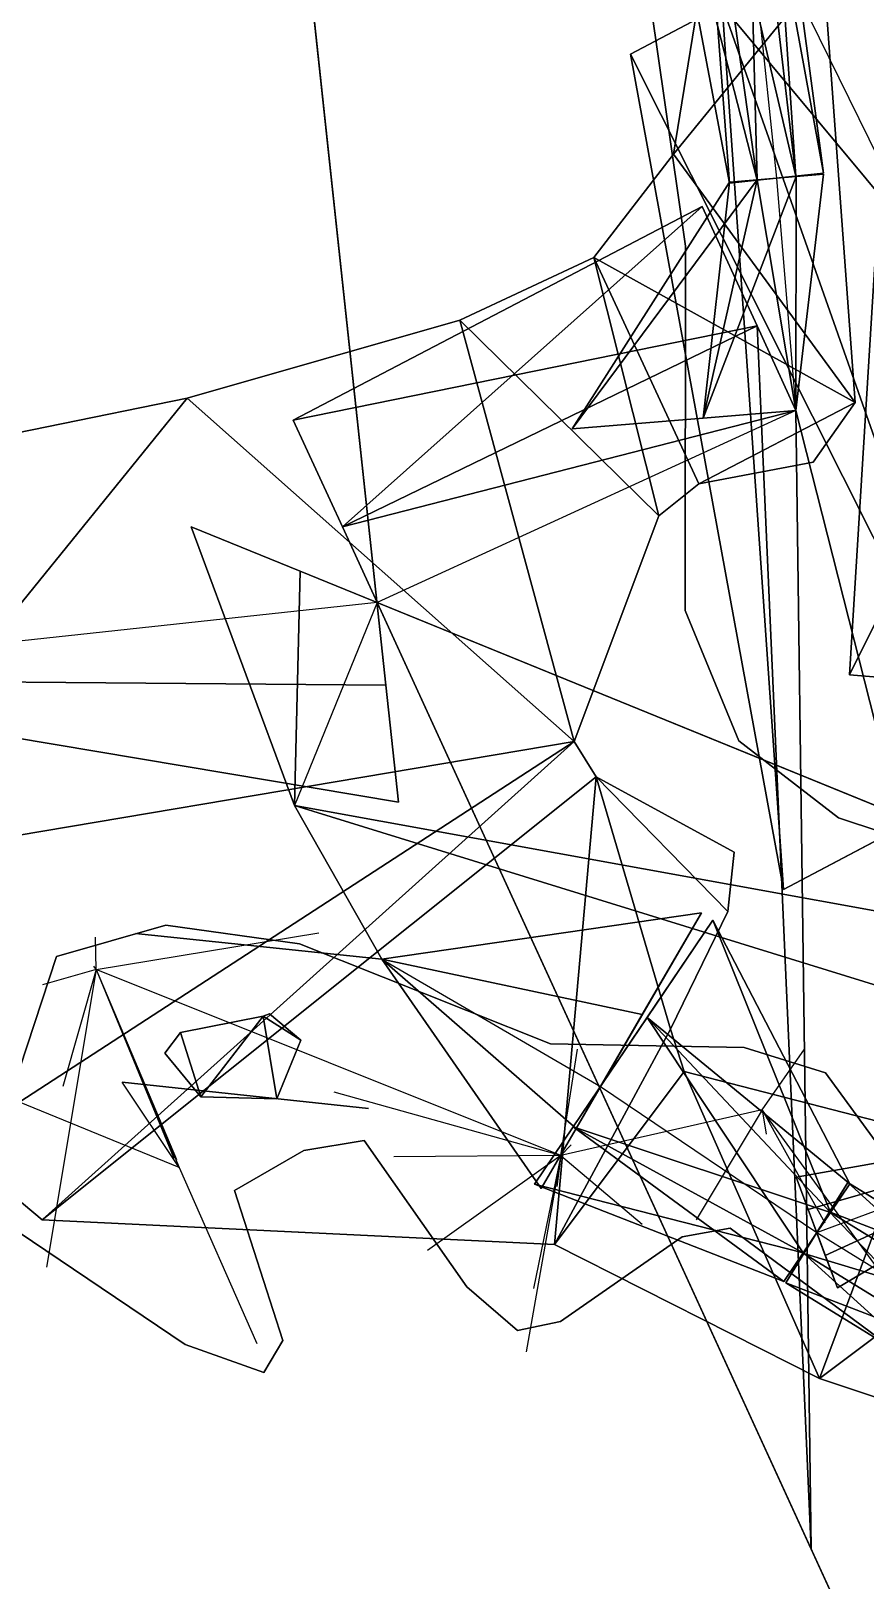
# Model space of a CAD drawing. Extents: x 271818 to 271947, y 5067178 to 5068401.
# Drawn here: x 271829.98 to 271837.05, y 5067252.54 to 5067265.66 of the extents above; entities that cross this region are included whole.
import ezdxf

# ---------------------------------------------------------------- set-up
doc = ezdxf.new("R2010")
doc.units = 0
doc.layers.add('CENTERLINE', color=4, linetype='CONTINUOUS')
doc.layers.add('WALLS', color=7, linetype='CONTINUOUS')

msp = doc.modelspace()

# ---------------------------------------------------------------- linework, layer by layer
at = {"layer": 'CENTERLINE'}
for p, q in [((271835.914, 5067268.038, 825.329), (271836.298, 5067264.411, 824.031)), ((271839.408, 5067259.997, 783.248), (271836.386, 5067266.16, 783.033)), ((271836.298, 5067264.411, 824.031), (271836.461, 5067262.443, 823.18)), ((271836.461, 5067262.443, 823.18), (271832.913, 5067260.816, 819.081)), ((271832.913, 5067260.816, 819.081), (271826.889, 5067260.168, 819.441)), ((271832.913, 5067260.816, 819.081), (271832.213, 5067259.097, 818.784)), ((271832.213, 5067259.097, 818.784), (271832.954, 5067257.794, 813.378)), ((271832.954, 5067257.794, 813.378), (271830.866, 5067258.012, 813.399)), ((271832.954, 5067257.794, 813.378), (271834.807, 5067256.717, 812.796)), ((271834.471, 5067256.131, 810.749), (271830.534, 5067257.707, 811.038)), ((271830.534, 5067257.707, 811.038), (271831.238, 5067256.031, 811.323)), ((271831.238, 5067256.031, 811.323), (271827.87, 5067257.406, 811.873)), ((271831.238, 5067256.031, 811.323), (271830.753, 5067256.754, 812.989)), ((271830.753, 5067256.754, 812.989), (271832.841, 5067256.53, 812.968)), ((271834.807, 5067256.717, 812.796), (271836.639, 5067255.479, 812.509)), ((271836.175, 5067256.518, 808.651), (271834.471, 5067256.131, 810.749)), ((271837.648, 5067254.496, 807.265), (271836.175, 5067256.518, 808.651)), ((271836.639, 5067255.479, 812.509), (271839.225, 5067256.437, 812.403)), ((271836.639, 5067255.479, 812.509), (271837.969, 5067254.658, 811.076))]:
    msp.add_line(p, q, dxfattribs=at)
at = {"layer": 'SPLAY_SHOTS'}
for p, q in [((271830.534, 5067257.707, 811.038), (271830.528, 5067257.98, 811.161)), ((271830.534, 5067257.707, 811.038), (271832.42, 5067258.018, 811.31)), ((271830.534, 5067257.707, 811.038), (271830.078, 5067257.578, 811.116)), ((271830.534, 5067257.707, 811.038), (271830.112, 5067255.186, 811.311)), ((271830.534, 5067257.707, 811.038), (271830.252, 5067256.717, 811.088)), ((271830.534, 5067257.707, 811.038), (271830.513, 5067257.735, 811.677)), ((271830.534, 5067257.707, 811.038), (271831.213, 5067256.099, 811.333)), ((271830.534, 5067257.707, 811.038), (271831.192, 5067256.109, 811.318)), ((271834.471, 5067256.131, 810.749), (271834.612, 5067257.032, 809.924)), ((271836.175, 5067256.518, 808.651), (271836.535, 5067257.031, 808.984)), ((271834.471, 5067256.131, 810.749), (271832.55, 5067256.668, 810.997)), ((271836.175, 5067256.518, 808.651), (271835.618, 5067255.587, 808.758)), ((271836.175, 5067256.518, 808.651), (271836.21, 5067256.312, 808.089)), ((271836.175, 5067256.518, 808.651), (271836.707, 5067255.561, 808.836)), ((271834.471, 5067256.131, 810.749), (271834.559, 5067256.223, 809.535)), ((271834.471, 5067256.131, 810.749), (271833.056, 5067256.121, 810.953)), ((271834.471, 5067256.131, 810.749), (271833.34, 5067255.328, 810.838)), ((271834.471, 5067256.131, 810.749), (271834.177, 5067254.468, 810.421)), ((271834.471, 5067256.131, 810.749), (271834.239, 5067255.005, 810.783)), ((271834.471, 5067256.131, 810.749), (271834.437, 5067255.868, 811.588)), ((271834.471, 5067256.131, 810.749), (271835.159, 5067255.551, 810.722)), ((271831.238, 5067256.031, 811.323), (271831.896, 5067254.538, 811.569))]:
    msp.add_line(p, q, dxfattribs=at)
at = {"layer": 'WALLS'}
for points in [[(271831.969, 5067269.588, 819.081), (271826.889, 5067260.168, 819.441), (271830.635, 5067281.994, 819.081)], [(271830.635, 5067281.994, 819.081), (271826.889, 5067260.168, 819.441), (271826.889, 5067260.168, 819.441)], [(271830.635, 5067281.994, 819.081), (271826.889, 5067260.168, 819.441), (271830.635, 5067281.994, 819.744)], [(271830.635, 5067281.994, 819.744), (271826.889, 5067260.168, 819.441), (271826.889, 5067260.168, 819.441)], [(271830.635, 5067281.994, 819.744), (271826.889, 5067260.168, 819.441), (271831.969, 5067269.588, 820.681)], [(271832.988, 5067260.116, 819.081), (271831.969, 5067269.588, 819.081), (271830.635, 5067281.994, 819.081)], [(271832.988, 5067260.116, 819.081), (271830.635, 5067281.994, 819.081), (271830.635, 5067281.994, 819.744)], [(271832.988, 5067260.116, 819.081), (271830.635, 5067281.994, 819.744), (271831.969, 5067269.588, 820.681)], [(271834.486, 5067271.061, 784.55), (271834.486, 5067271.061, 778.94), (271835.527, 5067263.836, 785.095)], [(271835.527, 5067263.836, 785.095), (271834.486, 5067271.061, 778.94), (271835.527, 5067263.836, 778.869)], [(271832.988, 5067260.116, 819.081), (271826.889, 5067260.168, 819.441), (271831.969, 5067269.588, 819.081)], [(271831.969, 5067269.588, 819.081), (271826.889, 5067260.168, 819.441), (271826.889, 5067260.168, 819.441)], [(271831.969, 5067269.588, 820.681), (271826.889, 5067260.168, 819.441), (271826.889, 5067260.168, 819.441)], [(271831.969, 5067269.588, 820.681), (271826.889, 5067260.168, 819.441), (271832.988, 5067260.116, 820.681)], [(271832.988, 5067260.116, 819.081), (271831.969, 5067269.588, 820.681), (271832.988, 5067260.116, 820.681)], [(271836.462, 5067264.429, 824.031), (271835.626, 5067268.007, 824.329), (271836.038, 5067268.051, 824.329)], [(271836.133, 5067264.394, 824.531), (271836.038, 5067268.051, 826.829), (271835.626, 5067268.007, 826.829)], [(271836.695, 5067264.453, 824.031), (271836.038, 5067268.051, 824.329), (271836.212, 5067268.069, 824.915)], [(271836.462, 5067264.429, 824.531), (271836.212, 5067268.069, 825.95), (271836.038, 5067268.051, 826.829)], [(271836.462, 5067264.429, 824.031), (271836.038, 5067268.051, 824.329), (271836.695, 5067264.453, 824.031)], [(271836.462, 5067264.429, 824.531), (271836.038, 5067268.051, 826.829), (271836.133, 5067264.394, 824.531)], [(271836.695, 5067264.453, 824.031), (271836.212, 5067268.069, 824.915), (271836.695, 5067264.453, 824.238)], [(271836.695, 5067264.453, 824.238), (271836.212, 5067268.069, 824.915), (271836.212, 5067268.069, 825.95)], [(271836.695, 5067264.453, 824.238), (271836.212, 5067268.069, 825.95), (271836.462, 5067264.429, 824.531)], [(271835.9, 5067264.369, 824.238), (271835.626, 5067268.007, 826.829), (271835.218, 5067267.964, 825.95)], [(271836.133, 5067264.394, 824.031), (271835.218, 5067267.964, 824.915), (271835.626, 5067268.007, 824.329)], [(271835.9, 5067264.369, 824.238), (271835.218, 5067267.964, 825.95), (271835.9, 5067264.369, 824.031)], [(271835.9, 5067264.369, 824.031), (271835.218, 5067267.964, 825.95), (271835.218, 5067267.964, 824.915)], [(271835.9, 5067264.369, 824.031), (271835.218, 5067267.964, 824.915), (271836.133, 5067264.394, 824.031)], [(271836.133, 5067264.394, 824.031), (271835.626, 5067268.007, 824.329), (271836.462, 5067264.429, 824.031)], [(271836.133, 5067264.394, 824.531), (271835.626, 5067268.007, 826.829), (271835.9, 5067264.369, 824.238)], [(271837.814, 5067266.915, 779.133), (271835.837, 5067265.87, 779.133), (271835.06, 5067265.46, 781.417)], [(271837.814, 5067266.915, 779.133), (271835.06, 5067265.46, 781.417), (271835.06, 5067265.46, 784.648)], [(271837.814, 5067266.915, 779.133), (271835.06, 5067265.46, 784.648), (271835.837, 5067265.87, 786.933)], [(271837.814, 5067266.915, 779.133), (271840.324, 5067260.48, 780.748), (271835.837, 5067265.87, 779.133)], [(271835.837, 5067265.87, 786.933), (271838.144, 5067259.329, 785.748), (271837.814, 5067266.915, 786.933)], [(271835.71, 5067266.374, 821.252), (271835.71, 5067266.374, 818.842), (271835.425, 5067264.615, 821.293)], [(271835.425, 5067264.615, 821.293), (271835.71, 5067266.374, 818.842), (271835.425, 5067264.615, 818.867)], [(271836.696, 5067266.175, 818.632), (271835.71, 5067266.374, 818.842), (271835.425, 5067264.615, 818.867)], [(271835.425, 5067264.615, 821.293), (271835.71, 5067266.374, 821.252), (271836.696, 5067266.175, 820.901)], [(271836.696, 5067266.175, 818.632), (271835.425, 5067264.615, 818.867), (271836.965, 5067262.509, 821.511)], [(271836.965, 5067262.509, 822.674), (271835.425, 5067264.615, 821.293), (271836.696, 5067266.175, 820.901)], [(271836.965, 5067262.509, 822.674), (271836.965, 5067262.509, 821.511), (271836.696, 5067266.175, 820.901)], [(271836.696, 5067266.175, 820.901), (271836.965, 5067262.509, 821.511), (271836.696, 5067266.175, 818.632)], [(271835.837, 5067265.87, 779.133), (271838.144, 5067259.329, 780.748), (271835.06, 5067265.46, 781.417)], [(271835.06, 5067265.46, 784.648), (271836.357, 5067258.386, 784.283), (271835.837, 5067265.87, 786.933)], [(271835.837, 5067265.87, 779.133), (271840.324, 5067260.48, 780.748), (271838.144, 5067259.329, 780.748)], [(271835.837, 5067265.87, 786.933), (271836.357, 5067258.386, 784.283), (271838.144, 5067259.329, 785.748)], [(271835.06, 5067265.46, 781.417), (271838.144, 5067259.329, 780.748), (271836.357, 5067258.386, 782.212)], [(271835.06, 5067265.46, 781.417), (271836.357, 5067258.386, 782.212), (271835.06, 5067265.46, 784.648)], [(271835.06, 5067265.46, 784.648), (271836.357, 5067258.386, 782.212), (271836.357, 5067258.386, 784.283)], [(271835.425, 5067264.615, 821.293), (271835.425, 5067264.615, 818.867), (271834.749, 5067263.739, 820.306)], [(271834.749, 5067263.739, 820.306), (271835.425, 5067264.615, 818.867), (271834.749, 5067263.739, 818.918)], [(271835.425, 5067264.615, 818.867), (271834.749, 5067263.739, 818.918), (271836.965, 5067262.509, 821.511)], [(271836.965, 5067262.509, 822.674), (271834.749, 5067263.739, 820.306), (271835.425, 5067264.615, 821.293)], [(271835.677, 5067262.378, 823.18), (271836.133, 5067264.397, 824.531), (271834.567, 5067262.286, 823.18)], [(271834.567, 5067262.286, 823.18), (271836.133, 5067264.397, 824.531), (271835.899, 5067264.378, 824.238)], [(271834.567, 5067262.286, 823.18), (271835.899, 5067264.378, 824.238), (271834.567, 5067262.286, 823.18)], [(271834.567, 5067262.286, 823.18), (271835.899, 5067264.378, 824.238), (271835.899, 5067264.378, 824.031)], [(271834.567, 5067262.286, 823.18), (271835.899, 5067264.378, 824.031), (271835.677, 5067262.378, 823.18)], [(271836.461, 5067262.443, 823.18), (271836.463, 5067264.425, 824.531), (271835.677, 5067262.378, 823.18)], [(271835.677, 5067262.378, 823.18), (271836.463, 5067264.425, 824.531), (271836.133, 5067264.397, 824.531)], [(271835.677, 5067262.378, 823.18), (271836.133, 5067264.397, 824.031), (271836.461, 5067262.443, 823.18)], [(271835.677, 5067262.378, 823.18), (271835.899, 5067264.378, 824.031), (271836.133, 5067264.397, 824.031)], [(271836.133, 5067264.397, 824.031), (271835.899, 5067264.378, 824.238), (271836.133, 5067264.397, 824.531)], [(271836.133, 5067264.397, 824.031), (271835.899, 5067264.378, 824.031), (271835.899, 5067264.378, 824.238)], [(271836.133, 5067264.394, 824.031), (271836.133, 5067264.394, 824.531), (271835.9, 5067264.369, 824.238)], [(271836.133, 5067264.394, 824.031), (271835.9, 5067264.369, 824.238), (271835.9, 5067264.369, 824.031)], [(271836.133, 5067264.394, 824.031), (271836.462, 5067264.429, 824.031), (271836.695, 5067264.453, 824.031)], [(271836.133, 5067264.394, 824.031), (271836.695, 5067264.453, 824.031), (271836.695, 5067264.453, 824.238)], [(271836.133, 5067264.394, 824.031), (271836.695, 5067264.453, 824.238), (271836.462, 5067264.429, 824.531)], [(271836.133, 5067264.397, 824.031), (271836.696, 5067264.444, 824.031), (271836.463, 5067264.425, 824.031)], [(271836.133, 5067264.397, 824.031), (271836.696, 5067264.444, 824.238), (271836.696, 5067264.444, 824.031)], [(271836.133, 5067264.397, 824.031), (271836.463, 5067264.425, 824.531), (271836.696, 5067264.444, 824.238)], [(271836.133, 5067264.394, 824.031), (271836.462, 5067264.429, 824.531), (271836.133, 5067264.394, 824.531)], [(271836.461, 5067262.443, 823.18), (271836.133, 5067264.397, 824.031), (271836.463, 5067264.425, 824.031)], [(271836.133, 5067264.397, 824.031), (271836.133, 5067264.397, 824.531), (271836.463, 5067264.425, 824.531)], [(271836.461, 5067262.443, 823.18), (271836.463, 5067264.425, 824.031), (271836.696, 5067264.444, 824.031)], [(271836.461, 5067262.443, 823.18), (271836.696, 5067264.444, 824.031), (271836.461, 5067262.443, 823.18)], [(271836.461, 5067262.443, 823.18), (271836.696, 5067264.444, 824.031), (271836.696, 5067264.444, 824.238)], [(271836.461, 5067262.443, 823.18), (271836.696, 5067264.444, 824.238), (271836.461, 5067262.443, 823.18)], [(271836.461, 5067262.443, 823.18), (271836.696, 5067264.444, 824.238), (271836.463, 5067264.425, 824.531)], [(271836.461, 5067262.443, 823.18), (271836.463, 5067264.425, 824.031), (271836.461, 5067262.443, 823.18)], [(271832.204, 5067262.361, 819.744), (271836.133, 5067263.159, 823.18), (271835.669, 5067264.17, 823.18)], [(271832.204, 5067262.361, 819.744), (271835.669, 5067264.17, 823.18), (271832.204, 5067262.361, 819.081)], [(271832.204, 5067262.361, 819.081), (271835.669, 5067264.17, 823.18), (271835.669, 5067264.17, 823.18)], [(271832.204, 5067262.361, 819.081), (271835.669, 5067264.17, 823.18), (271832.62, 5067261.456, 819.081)], [(271832.62, 5067261.456, 819.081), (271835.669, 5067264.17, 823.18), (271836.133, 5067263.159, 823.18)], [(271836.133, 5067263.159, 823.18), (271835.669, 5067264.17, 823.18), (271836.133, 5067263.159, 823.18)], [(271836.133, 5067263.159, 823.18), (271835.669, 5067264.17, 823.18), (271835.669, 5067264.17, 823.18)], [(271835.527, 5067263.836, 785.095), (271835.527, 5067263.836, 778.869), (271835.525, 5067260.749, 784.309)], [(271835.525, 5067260.749, 784.309), (271835.527, 5067263.836, 778.869), (271835.525, 5067260.749, 778.899)], [(271834.749, 5067263.739, 820.306), (271834.749, 5067263.739, 818.918), (271833.616, 5067263.207, 819.236)], [(271833.616, 5067263.207, 819.236), (271834.749, 5067263.739, 818.918), (271833.616, 5067263.207, 817.88)], [(271834.749, 5067263.739, 818.918), (271833.616, 5067263.207, 817.88), (271835.302, 5067261.55, 819.446)], [(271835.302, 5067261.55, 821.19), (271833.616, 5067263.207, 819.236), (271834.749, 5067263.739, 820.306)], [(271834.749, 5067263.739, 818.918), (271835.302, 5067261.55, 819.446), (271835.639, 5067261.822, 820.891)], [(271835.639, 5067261.822, 821.811), (271835.302, 5067261.55, 821.19), (271834.749, 5067263.739, 820.306)], [(271836.965, 5067262.509, 821.511), (271834.749, 5067263.739, 818.918), (271835.639, 5067261.822, 820.891)], [(271835.639, 5067261.822, 821.811), (271834.749, 5067263.739, 820.306), (271836.965, 5067262.509, 822.674)], [(271836.917, 5067260.204, 784.283), (271838.59, 5067263.563, 784.629), (271837.13, 5067263.685, 783.164)], [(271836.917, 5067260.204, 784.283), (271837.13, 5067263.685, 783.164), (271836.917, 5067260.204, 782.212)], [(271836.917, 5067260.204, 782.212), (271837.13, 5067263.685, 783.164), (271837.13, 5067263.685, 781.093)], [(271836.917, 5067260.204, 782.212), (271837.13, 5067263.685, 781.093), (271838.376, 5067260.083, 780.748)], [(271838.376, 5067260.083, 785.748), (271838.59, 5067263.563, 784.629), (271836.917, 5067260.204, 784.283)], [(271833.616, 5067263.207, 819.236), (271833.616, 5067263.207, 817.88), (271831.305, 5067262.546, 818.16)], [(271831.305, 5067262.546, 818.16), (271833.616, 5067263.207, 817.88), (271831.305, 5067262.546, 817.114)], [(271834.582, 5067259.64, 816.208), (271833.616, 5067263.207, 817.88), (271831.305, 5067262.546, 817.114)], [(271831.305, 5067262.546, 818.16), (271833.616, 5067263.207, 819.236), (271834.582, 5067259.64, 817.083)], [(271835.302, 5067261.55, 819.446), (271833.616, 5067263.207, 817.88), (271834.582, 5067259.64, 816.208)], [(271834.582, 5067259.64, 817.083), (271833.616, 5067263.207, 819.236), (271835.302, 5067261.55, 821.19)], [(271832.62, 5067261.456, 820.681), (271836.133, 5067263.159, 823.18), (271832.204, 5067262.361, 819.744)], [(271832.62, 5067261.456, 819.081), (271836.133, 5067263.159, 823.18), (271836.592, 5067252.796, 819.081)], [(271832.62, 5067261.456, 820.681), (271836.461, 5067262.443, 823.18), (271836.133, 5067263.159, 823.18)], [(271836.592, 5067252.796, 819.081), (271836.133, 5067263.159, 823.18), (271836.461, 5067262.443, 823.18)], [(271836.133, 5067263.159, 823.18), (271836.461, 5067262.443, 823.18), (271836.461, 5067262.443, 823.18)], [(271836.133, 5067263.159, 823.18), (271836.461, 5067262.443, 823.18), (271836.461, 5067262.443, 823.18)], [(271836.133, 5067263.159, 823.18), (271836.461, 5067262.443, 823.18), (271836.461, 5067262.443, 823.18)], [(271836.133, 5067263.159, 823.18), (271836.133, 5067263.159, 823.18), (271836.461, 5067262.443, 823.18)], [(271828.054, 5067258.538, 816.537), (271831.305, 5067262.546, 817.114), (271828.924, 5067262.06, 816.804)], [(271828.924, 5067262.06, 818.278), (271831.305, 5067262.546, 818.16), (271828.054, 5067258.538, 817.955)], [(271834.582, 5067259.64, 816.208), (271831.305, 5067262.546, 817.114), (271828.054, 5067258.538, 816.537)], [(271828.054, 5067258.538, 817.955), (271831.305, 5067262.546, 818.16), (271834.582, 5067259.64, 817.083)], [(271831.305, 5067262.546, 818.16), (271831.305, 5067262.546, 817.114), (271828.924, 5067262.06, 818.278)], [(271828.924, 5067262.06, 818.278), (271831.305, 5067262.546, 817.114), (271828.924, 5067262.06, 816.804)], [(271836.592, 5067252.796, 820.681), (271836.461, 5067262.443, 823.18), (271832.62, 5067261.456, 820.681)], [(271836.965, 5067262.509, 821.511), (271835.639, 5067261.822, 820.891), (271836.609, 5067262.005, 821.232)], [(271836.609, 5067262.005, 822.71), (271835.639, 5067261.822, 821.811), (271836.965, 5067262.509, 822.674)], [(271835.677, 5067262.378, 823.18), (271836.461, 5067262.443, 823.18), (271836.461, 5067262.443, 823.18)], [(271835.677, 5067262.378, 823.18), (271836.461, 5067262.443, 823.18), (271836.461, 5067262.443, 823.18)], [(271835.677, 5067262.378, 823.18), (271836.461, 5067262.443, 823.18), (271836.461, 5067262.443, 823.18)], [(271835.677, 5067262.378, 823.18), (271836.461, 5067262.443, 823.18), (271835.677, 5067262.378, 823.18)], [(271836.592, 5067252.796, 819.081), (271836.461, 5067262.443, 823.18), (271841.794, 5067241.455, 819.081)], [(271841.794, 5067241.455, 819.081), (271836.461, 5067262.443, 823.18), (271836.461, 5067262.443, 823.18)], [(271841.794, 5067241.455, 819.081), (271836.461, 5067262.443, 823.18), (271841.794, 5067241.455, 819.744)], [(271841.794, 5067241.455, 819.744), (271836.461, 5067262.443, 823.18), (271836.461, 5067262.443, 823.18)], [(271841.794, 5067241.455, 819.744), (271836.461, 5067262.443, 823.18), (271836.592, 5067252.796, 820.681)], [(271836.592, 5067252.796, 820.681), (271836.461, 5067262.443, 823.18), (271836.461, 5067262.443, 823.18)], [(271836.609, 5067262.005, 822.71), (271836.609, 5067262.005, 821.232), (271836.965, 5067262.509, 822.674)], [(271836.965, 5067262.509, 822.674), (271836.609, 5067262.005, 821.232), (271836.965, 5067262.509, 821.511)], [(271832.62, 5067261.456, 819.081), (271832.62, 5067261.456, 820.681), (271832.204, 5067262.361, 819.744)], [(271832.62, 5067261.456, 819.081), (271832.204, 5067262.361, 819.744), (271832.204, 5067262.361, 819.081)], [(271835.677, 5067262.378, 823.18), (271835.677, 5067262.378, 823.18), (271834.567, 5067262.286, 823.18)], [(271835.677, 5067262.378, 823.18), (271834.567, 5067262.286, 823.18), (271834.567, 5067262.286, 823.18)], [(271835.639, 5067261.822, 821.811), (271835.639, 5067261.822, 820.891), (271836.609, 5067262.005, 822.71)], [(271836.609, 5067262.005, 822.71), (271835.639, 5067261.822, 820.891), (271836.609, 5067262.005, 821.232)], [(271835.302, 5067261.55, 821.19), (271835.302, 5067261.55, 819.446), (271835.639, 5067261.822, 821.811)], [(271835.639, 5067261.822, 821.811), (271835.302, 5067261.55, 819.446), (271835.639, 5067261.822, 820.891)], [(271834.582, 5067259.64, 817.083), (271834.582, 5067259.64, 816.208), (271835.302, 5067261.55, 821.19)], [(271835.302, 5067261.55, 821.19), (271834.582, 5067259.64, 816.208), (271835.302, 5067261.55, 819.446)], [(271832.213, 5067259.097, 818.784), (271832.261, 5067261.081, 820.681), (271831.339, 5067261.457, 819.744)], [(271832.213, 5067259.097, 818.784), (271831.339, 5067261.457, 819.744), (271832.213, 5067259.097, 818.784)], [(271832.213, 5067259.097, 818.784), (271831.339, 5067261.457, 819.744), (271831.339, 5067261.457, 819.081)], [(271832.213, 5067259.097, 818.784), (271831.339, 5067261.457, 819.081), (271832.213, 5067259.097, 818.784)], [(271832.213, 5067259.097, 818.784), (271831.339, 5067261.457, 819.081), (271832.261, 5067261.081, 819.081)], [(271832.261, 5067261.081, 819.081), (271831.339, 5067261.457, 819.744), (271832.261, 5067261.081, 820.681)], [(271832.261, 5067261.081, 819.081), (271831.339, 5067261.457, 819.081), (271831.339, 5067261.457, 819.744)], [(271832.62, 5067261.456, 819.081), (271836.592, 5067252.796, 819.081), (271841.794, 5067241.455, 819.081)], [(271832.62, 5067261.456, 819.081), (271841.794, 5067241.455, 819.081), (271841.794, 5067241.455, 819.744)], [(271832.62, 5067261.456, 819.081), (271841.794, 5067241.455, 819.744), (271836.592, 5067252.796, 820.681)], [(271832.62, 5067261.456, 819.081), (271836.592, 5067252.796, 820.681), (271832.62, 5067261.456, 820.681)], [(271832.213, 5067259.097, 818.784), (271832.261, 5067261.081, 819.081), (271832.213, 5067259.097, 818.784)], [(271832.213, 5067259.097, 818.784), (271832.261, 5067261.081, 819.081), (271841.084, 5067257.488, 819.081)], [(271832.213, 5067259.097, 818.784), (271841.084, 5067257.488, 820.681), (271832.261, 5067261.081, 820.681)], [(271832.213, 5067259.097, 818.784), (271832.261, 5067261.081, 820.681), (271832.213, 5067259.097, 818.784)], [(271832.261, 5067261.081, 819.081), (271852.64, 5067252.782, 819.081), (271841.084, 5067257.488, 819.081)], [(271832.261, 5067261.081, 819.081), (271852.64, 5067252.782, 819.744), (271852.64, 5067252.782, 819.081)], [(271832.261, 5067261.081, 819.081), (271841.084, 5067257.488, 820.681), (271852.64, 5067252.782, 819.744)], [(271832.261, 5067261.081, 819.081), (271832.261, 5067261.081, 820.681), (271841.084, 5067257.488, 820.681)], [(271835.525, 5067260.749, 784.309), (271835.525, 5067260.749, 778.899), (271835.978, 5067259.644, 784.231)], [(271835.978, 5067259.644, 784.231), (271835.525, 5067260.749, 778.899), (271835.978, 5067259.644, 779.041)], [(271840.324, 5067260.48, 780.748), (271836.357, 5067258.386, 782.212), (271838.144, 5067259.329, 780.748)], [(271840.324, 5067260.48, 780.748), (271836.357, 5067258.386, 784.283), (271836.357, 5067258.386, 782.212)], [(271840.324, 5067260.48, 780.748), (271838.144, 5067259.329, 785.748), (271836.357, 5067258.386, 784.283)], [(271832.988, 5067260.116, 820.681), (271826.889, 5067260.168, 819.441), (271826.889, 5067260.168, 819.441)], [(271832.988, 5067260.116, 820.681), (271826.889, 5067260.168, 819.441), (271833.095, 5067259.126, 819.744)], [(271833.095, 5067259.126, 819.744), (271826.889, 5067260.168, 819.441), (271826.889, 5067260.168, 819.441)], [(271833.095, 5067259.126, 819.744), (271826.889, 5067260.168, 819.441), (271833.095, 5067259.126, 819.081)], [(271833.095, 5067259.126, 819.081), (271826.889, 5067260.168, 819.441), (271826.889, 5067260.168, 819.441)], [(271833.095, 5067259.126, 819.081), (271826.889, 5067260.168, 819.441), (271832.988, 5067260.116, 819.081)], [(271832.988, 5067260.116, 819.081), (271826.889, 5067260.168, 819.441), (271826.889, 5067260.168, 819.441)], [(271838.376, 5067260.083, 780.748), (271838.376, 5067260.083, 785.748), (271836.917, 5067260.204, 784.283)], [(271838.376, 5067260.083, 780.748), (271836.917, 5067260.204, 784.283), (271836.917, 5067260.204, 782.212)], [(271832.988, 5067260.116, 819.081), (271832.988, 5067260.116, 820.681), (271833.095, 5067259.126, 819.744)], [(271832.988, 5067260.116, 819.081), (271833.095, 5067259.126, 819.744), (271833.095, 5067259.126, 819.081)], [(271834.582, 5067259.64, 816.208), (271828.054, 5067258.538, 816.537), (271829.319, 5067256.218, 813.765)], [(271829.319, 5067256.218, 814.162), (271828.054, 5067258.538, 817.955), (271834.582, 5067259.64, 817.083)], [(271834.582, 5067259.64, 816.208), (271829.319, 5067256.218, 813.765), (271830.076, 5067255.588, 813.23)], [(271830.076, 5067255.588, 813.76), (271829.319, 5067256.218, 814.162), (271834.582, 5067259.64, 817.083)], [(271830.076, 5067255.588, 813.23), (271834.769, 5067259.338, 815.616), (271834.582, 5067259.64, 816.208)], [(271834.582, 5067259.64, 817.083), (271834.769, 5067259.338, 816.546), (271830.076, 5067255.588, 813.76)], [(271834.769, 5067259.338, 816.546), (271834.769, 5067259.338, 815.616), (271834.582, 5067259.64, 817.083)], [(271834.582, 5067259.64, 817.083), (271834.769, 5067259.338, 815.616), (271834.582, 5067259.64, 816.208)], [(271835.978, 5067259.644, 784.231), (271835.978, 5067259.644, 779.041), (271836.823, 5067258.991, 784.338)], [(271836.823, 5067258.991, 784.338), (271835.978, 5067259.644, 779.041), (271836.823, 5067258.991, 779.338)], [(271830.076, 5067255.588, 813.23), (271834.418, 5067255.379, 812.655), (271834.769, 5067259.338, 815.616)], [(271834.769, 5067259.338, 816.546), (271834.418, 5067255.379, 813.511), (271830.076, 5067255.588, 813.76)], [(271834.769, 5067259.338, 815.616), (271834.418, 5067255.379, 812.655), (271835.399, 5067257.203, 812.912)], [(271835.399, 5067257.203, 814.026), (271834.418, 5067255.379, 813.511), (271834.769, 5067259.338, 816.546)], [(271835.938, 5067258.701, 815.214), (271835.938, 5067258.701, 814.187), (271834.769, 5067259.338, 816.546)], [(271834.769, 5067259.338, 816.546), (271835.938, 5067258.701, 814.187), (271834.769, 5067259.338, 815.616)], [(271834.769, 5067259.338, 815.616), (271835.399, 5067257.203, 812.912), (271835.885, 5067258.199, 813.636)], [(271835.885, 5067258.199, 814.678), (271835.399, 5067257.203, 814.026), (271834.769, 5067259.338, 816.546)], [(271834.769, 5067259.338, 815.616), (271835.885, 5067258.199, 813.636), (271835.938, 5067258.701, 814.187)], [(271835.938, 5067258.701, 815.214), (271835.885, 5067258.199, 814.678), (271834.769, 5067259.338, 816.546)], [(271832.213, 5067259.097, 818.784), (271841.084, 5067257.488, 819.081), (271832.213, 5067259.097, 818.784)], [(271832.213, 5067259.097, 818.784), (271841.084, 5067257.488, 819.081), (271852.64, 5067252.782, 819.081)], [(271832.213, 5067259.097, 818.784), (271852.64, 5067252.782, 819.081), (271832.213, 5067259.097, 818.784)], [(271832.213, 5067259.097, 818.784), (271852.64, 5067252.782, 819.081), (271852.64, 5067252.782, 819.744)], [(271832.213, 5067259.097, 818.784), (271852.64, 5067252.782, 819.744), (271832.213, 5067259.097, 818.784)], [(271832.213, 5067259.097, 818.784), (271852.64, 5067252.782, 819.744), (271841.084, 5067257.488, 820.681)], [(271832.213, 5067259.097, 818.784), (271841.084, 5067257.488, 820.681), (271832.213, 5067259.097, 818.784)], [(271832.213, 5067259.097, 818.784), (271832.213, 5067259.097, 818.784), (271832.213, 5067259.097, 818.784)], [(271832.213, 5067259.097, 818.784), (271832.213, 5067259.097, 818.784), (271832.213, 5067259.097, 818.784)], [(271832.213, 5067259.097, 818.784), (271832.213, 5067259.097, 818.784), (271832.213, 5067259.097, 818.784)], [(271832.213, 5067259.097, 818.784), (271832.213, 5067259.097, 818.784), (271832.213, 5067259.097, 818.784)], [(271832.213, 5067259.097, 818.784), (271832.213, 5067259.097, 818.784), (271832.213, 5067259.097, 818.784)], [(271832.213, 5067259.097, 818.784), (271832.213, 5067259.097, 818.784), (271832.213, 5067259.097, 818.784)], [(271832.954, 5067257.794, 813.378), (271832.213, 5067259.097, 818.784), (271832.954, 5067257.794, 813.378)], [(271832.954, 5067257.794, 813.378), (271832.213, 5067259.097, 818.784), (271832.213, 5067259.097, 818.784)], [(271832.954, 5067257.794, 813.378), (271832.213, 5067259.097, 818.784), (271832.954, 5067257.794, 813.378)], [(271832.954, 5067257.794, 813.378), (271832.213, 5067259.097, 818.784), (271832.213, 5067259.097, 818.784)], [(271832.954, 5067257.794, 813.378), (271832.213, 5067259.097, 818.784), (271832.954, 5067257.794, 813.378)], [(271832.954, 5067257.794, 813.378), (271832.213, 5067259.097, 818.784), (271832.213, 5067259.097, 818.784)], [(271832.954, 5067257.794, 813.378), (271832.213, 5067259.097, 818.784), (271832.954, 5067257.794, 813.378)], [(271832.954, 5067257.794, 813.378), (271832.213, 5067259.097, 818.784), (271832.213, 5067259.097, 818.784)], [(271832.954, 5067257.794, 813.378), (271832.213, 5067259.097, 818.784), (271832.954, 5067257.794, 813.378)], [(271832.954, 5067257.794, 813.378), (271832.213, 5067259.097, 818.784), (271832.213, 5067259.097, 818.784)], [(271832.954, 5067257.794, 813.378), (271832.213, 5067259.097, 818.784), (271832.954, 5067257.794, 813.378)], [(271832.954, 5067257.794, 813.378), (271832.213, 5067259.097, 818.784), (271832.213, 5067259.097, 818.784)], [(271832.954, 5067257.794, 813.378), (271832.213, 5067259.097, 818.784), (271832.954, 5067257.794, 813.378)], [(271832.954, 5067257.794, 813.378), (271832.213, 5067259.097, 818.784), (271832.213, 5067259.097, 818.784)], [(271832.954, 5067257.794, 813.378), (271832.213, 5067259.097, 818.784), (271832.954, 5067257.794, 813.378)], [(271832.954, 5067257.794, 813.378), (271832.213, 5067259.097, 818.784), (271832.213, 5067259.097, 818.784)], [(271832.213, 5067259.097, 818.784), (271832.213, 5067259.097, 818.784), (271832.213, 5067259.097, 818.784)], [(271832.213, 5067259.097, 818.784), (271832.213, 5067259.097, 818.784), (271832.213, 5067259.097, 818.784)], [(271832.213, 5067259.097, 818.784), (271832.213, 5067259.097, 818.784), (271832.213, 5067259.097, 818.784)], [(271832.213, 5067259.097, 818.784), (271832.213, 5067259.097, 818.784), (271832.213, 5067259.097, 818.784)], [(271832.213, 5067259.097, 818.784), (271832.213, 5067259.097, 818.784), (271832.213, 5067259.097, 818.784)], [(271832.213, 5067259.097, 818.784), (271832.213, 5067259.097, 818.784), (271832.213, 5067259.097, 818.784)], [(271836.823, 5067258.991, 784.338), (271836.823, 5067258.991, 779.338), (271838.274, 5067258.512, 784.739)], [(271838.274, 5067258.512, 784.739), (271836.823, 5067258.991, 779.338), (271838.274, 5067258.512, 779.803)], [(271835.885, 5067258.199, 814.678), (271835.885, 5067258.199, 813.636), (271835.938, 5067258.701, 815.214)], [(271835.938, 5067258.701, 815.214), (271835.885, 5067258.199, 813.636), (271835.938, 5067258.701, 814.187)], [(271835.16, 5067257.326, 812.796), (271832.954, 5067257.794, 813.378), (271835.661, 5067258.187, 812.796)], [(271835.661, 5067258.187, 812.796), (271832.954, 5067257.794, 813.378), (271832.954, 5067257.794, 813.378)], [(271835.661, 5067258.187, 812.796), (271832.954, 5067257.794, 813.378), (271835.661, 5067258.187, 813.873)], [(271835.661, 5067258.187, 813.873), (271832.954, 5067257.794, 813.378), (271832.954, 5067257.794, 813.378)], [(271835.661, 5067258.187, 813.873), (271832.954, 5067257.794, 813.378), (271835.16, 5067257.326, 815.396)], [(271834.599, 5067256.359, 812.796), (271835.16, 5067257.326, 812.796), (271835.661, 5067258.187, 812.796)], [(271834.599, 5067256.359, 812.796), (271835.661, 5067258.187, 812.796), (271835.661, 5067258.187, 813.873)], [(271834.599, 5067256.359, 812.796), (271835.661, 5067258.187, 813.873), (271835.16, 5067257.326, 815.396)], [(271835.399, 5067257.203, 814.026), (271835.399, 5067257.203, 812.912), (271835.885, 5067258.199, 814.678)], [(271835.885, 5067258.199, 814.678), (271835.399, 5067257.203, 812.912), (271835.885, 5067258.199, 813.636)], [(271831.123, 5067258.082, 811.438), (271831.123, 5067258.082, 810.304), (271830.198, 5067257.817, 811.473)], [(271830.198, 5067257.817, 811.473), (271831.123, 5067258.082, 810.304), (271830.198, 5067257.817, 810.405)], [(271832.256, 5067257.925, 811.684), (271832.256, 5067257.925, 809.855), (271831.123, 5067258.082, 811.438)], [(271831.123, 5067258.082, 811.438), (271832.256, 5067257.925, 809.855), (271831.123, 5067258.082, 810.304)], [(271834.575, 5067256.374, 812.796), (271835.759, 5067258.126, 812.796), (271835.201, 5067257.301, 812.796)], [(271834.575, 5067256.374, 812.796), (271835.759, 5067258.126, 813.873), (271835.759, 5067258.126, 812.796)], [(271834.575, 5067256.374, 812.796), (271835.201, 5067257.301, 815.396), (271835.759, 5067258.126, 813.873)], [(271836.919, 5067255.893, 812.302), (271835.201, 5067257.301, 812.796), (271835.759, 5067258.126, 812.796)], [(271836.755, 5067255.65, 813.009), (271835.759, 5067258.126, 813.873), (271835.201, 5067257.301, 815.396)], [(271836.919, 5067255.893, 812.302), (271835.759, 5067258.126, 812.796), (271836.919, 5067255.893, 812.716)], [(271836.919, 5067255.893, 812.716), (271835.759, 5067258.126, 812.796), (271835.759, 5067258.126, 813.873)], [(271836.919, 5067255.893, 812.716), (271835.759, 5067258.126, 813.873), (271836.755, 5067255.65, 813.009)], [(271832.954, 5067257.794, 813.378), (271830.866, 5067258.012, 813.399), (271832.954, 5067257.794, 813.378)], [(271832.954, 5067257.794, 813.378), (271830.866, 5067258.012, 813.399), (271830.866, 5067258.012, 813.399)], [(271832.954, 5067257.794, 813.378), (271830.866, 5067258.012, 813.399), (271832.954, 5067257.794, 813.378)], [(271832.954, 5067257.794, 813.378), (271830.866, 5067258.012, 813.399), (271830.866, 5067258.012, 813.399)], [(271832.954, 5067257.794, 813.378), (271830.866, 5067258.012, 813.399), (271832.954, 5067257.794, 813.378)], [(271832.954, 5067257.794, 813.378), (271830.866, 5067258.012, 813.399), (271830.866, 5067258.012, 813.399)], [(271832.954, 5067257.794, 813.378), (271830.866, 5067258.012, 813.399), (271832.954, 5067257.794, 813.378)], [(271832.954, 5067257.794, 813.378), (271830.866, 5067258.012, 813.399), (271830.866, 5067258.012, 813.399)], [(271832.954, 5067257.794, 813.378), (271830.866, 5067258.012, 813.399), (271832.954, 5067257.794, 813.378)], [(271832.954, 5067257.794, 813.378), (271830.866, 5067258.012, 813.399), (271830.866, 5067258.012, 813.399)], [(271832.954, 5067257.794, 813.378), (271830.866, 5067258.012, 813.399), (271832.954, 5067257.794, 813.378)], [(271832.954, 5067257.794, 813.378), (271830.866, 5067258.012, 813.399), (271830.866, 5067258.012, 813.399)], [(271832.954, 5067257.794, 813.378), (271830.866, 5067258.012, 813.399), (271832.954, 5067257.794, 813.378)], [(271832.954, 5067257.794, 813.378), (271830.866, 5067258.012, 813.399), (271830.866, 5067258.012, 813.399)], [(271832.954, 5067257.794, 813.378), (271830.866, 5067258.012, 813.399), (271832.954, 5067257.794, 813.378)], [(271832.954, 5067257.794, 813.378), (271830.866, 5067258.012, 813.399), (271830.866, 5067258.012, 813.399)], [(271830.866, 5067258.012, 813.399), (271830.866, 5067258.012, 813.399), (271830.866, 5067258.012, 813.399)], [(271830.866, 5067258.012, 813.399), (271830.866, 5067258.012, 813.399), (271830.866, 5067258.012, 813.399)], [(271830.866, 5067258.012, 813.399), (271830.866, 5067258.012, 813.399), (271830.866, 5067258.012, 813.399)], [(271830.866, 5067258.012, 813.399), (271830.866, 5067258.012, 813.399), (271830.866, 5067258.012, 813.399)], [(271830.866, 5067258.012, 813.399), (271830.866, 5067258.012, 813.399), (271830.866, 5067258.012, 813.399)], [(271830.866, 5067258.012, 813.399), (271830.866, 5067258.012, 813.399), (271830.866, 5067258.012, 813.399)], [(271834.382, 5067257.077, 810.584), (271834.382, 5067257.077, 809.429), (271832.256, 5067257.925, 811.684)], [(271832.256, 5067257.925, 811.684), (271834.382, 5067257.077, 809.429), (271832.256, 5067257.925, 809.855)], [(271830.198, 5067257.817, 811.473), (271830.198, 5067257.817, 810.405), (271829.887, 5067256.872, 811.729)], [(271829.887, 5067256.872, 811.729), (271830.198, 5067257.817, 810.405), (271829.887, 5067256.872, 810.398)], [(271832.954, 5067257.794, 813.378), (271832.954, 5067257.794, 813.378), (271832.954, 5067257.794, 813.378)], [(271832.954, 5067257.794, 813.378), (271832.954, 5067257.794, 813.378), (271832.954, 5067257.794, 813.378)], [(271832.954, 5067257.794, 813.378), (271832.954, 5067257.794, 813.378), (271832.954, 5067257.794, 813.378)], [(271832.954, 5067257.794, 813.378), (271832.954, 5067257.794, 813.378), (271832.954, 5067257.794, 813.378)], [(271832.954, 5067257.794, 813.378), (271832.954, 5067257.794, 813.378), (271832.954, 5067257.794, 813.378)], [(271832.954, 5067257.794, 813.378), (271832.954, 5067257.794, 813.378), (271832.954, 5067257.794, 813.378)], [(271832.954, 5067257.794, 813.378), (271832.954, 5067257.794, 813.378), (271832.954, 5067257.794, 813.378)], [(271832.954, 5067257.794, 813.378), (271832.954, 5067257.794, 813.378), (271832.954, 5067257.794, 813.378)], [(271832.954, 5067257.794, 813.378), (271832.954, 5067257.794, 813.378), (271832.954, 5067257.794, 813.378)], [(271832.954, 5067257.794, 813.378), (271832.954, 5067257.794, 813.378), (271832.954, 5067257.794, 813.378)], [(271832.954, 5067257.794, 813.378), (271832.954, 5067257.794, 813.378), (271832.954, 5067257.794, 813.378)], [(271832.954, 5067257.794, 813.378), (271832.954, 5067257.794, 813.378), (271832.954, 5067257.794, 813.378)], [(271834.599, 5067256.359, 812.796), (271832.954, 5067257.794, 813.378), (271835.16, 5067257.326, 812.796)], [(271835.16, 5067257.326, 812.796), (271832.954, 5067257.794, 813.378), (271832.954, 5067257.794, 813.378)], [(271835.16, 5067257.326, 815.396), (271832.954, 5067257.794, 813.378), (271832.954, 5067257.794, 813.378)], [(271835.16, 5067257.326, 815.396), (271832.954, 5067257.794, 813.378), (271834.599, 5067256.359, 815.396)], [(271834.599, 5067256.359, 815.396), (271832.954, 5067257.794, 813.378), (271832.954, 5067257.794, 813.378)], [(271834.599, 5067256.359, 815.396), (271832.954, 5067257.794, 813.378), (271834.304, 5067255.853, 813.873)], [(271834.304, 5067255.853, 813.873), (271832.954, 5067257.794, 813.378), (271832.954, 5067257.794, 813.378)], [(271834.304, 5067255.853, 813.873), (271832.954, 5067257.794, 813.378), (271834.304, 5067255.853, 812.796)], [(271834.304, 5067255.853, 812.796), (271832.954, 5067257.794, 813.378), (271832.954, 5067257.794, 813.378)], [(271834.304, 5067255.853, 812.796), (271832.954, 5067257.794, 813.378), (271834.599, 5067256.359, 812.796)], [(271834.599, 5067256.359, 812.796), (271832.954, 5067257.794, 813.378), (271832.954, 5067257.794, 813.378)], [(271832.954, 5067257.794, 813.378), (271832.954, 5067257.794, 813.378), (271832.954, 5067257.794, 813.378)], [(271832.954, 5067257.794, 813.378), (271832.954, 5067257.794, 813.378), (271832.954, 5067257.794, 813.378)], [(271832.954, 5067257.794, 813.378), (271832.954, 5067257.794, 813.378), (271832.954, 5067257.794, 813.378)], [(271832.954, 5067257.794, 813.378), (271832.954, 5067257.794, 813.378), (271832.954, 5067257.794, 813.378)], [(271832.954, 5067257.794, 813.378), (271832.954, 5067257.794, 813.378), (271832.954, 5067257.794, 813.378)], [(271832.954, 5067257.794, 813.378), (271832.954, 5067257.794, 813.378), (271832.954, 5067257.794, 813.378)], [(271831.948, 5067257.311, 811.46), (271831.948, 5067257.311, 810.088), (271831.247, 5067257.174, 811.608)], [(271831.247, 5067257.174, 811.608), (271831.948, 5067257.311, 810.088), (271831.247, 5067257.174, 810.327)], [(271831.42, 5067256.628, 810.485), (271831.948, 5067257.311, 810.088), (271831.247, 5067257.174, 810.327)], [(271831.247, 5067257.174, 811.608), (271831.948, 5067257.311, 811.46), (271831.42, 5067256.628, 811.876)], [(271832.064, 5067256.611, 810.2), (271831.948, 5067257.311, 810.088), (271831.42, 5067256.628, 810.485)], [(271831.42, 5067256.628, 811.876), (271831.948, 5067257.311, 811.46), (271832.064, 5067256.611, 811.489)], [(271832.001, 5067257.332, 811.443), (271832.001, 5067257.332, 810.061), (271831.948, 5067257.311, 811.46)], [(271831.948, 5067257.311, 811.46), (271832.001, 5067257.332, 810.061), (271831.948, 5067257.311, 810.088)], [(271832.001, 5067257.332, 810.061), (271831.948, 5067257.311, 810.088), (271832.269, 5067257.109, 809.969)], [(271832.269, 5067257.109, 811.438), (271831.948, 5067257.311, 811.46), (271832.001, 5067257.332, 811.443)], [(271832.064, 5067256.611, 810.2), (271832.269, 5067257.109, 809.969), (271831.948, 5067257.311, 810.088)], [(271831.948, 5067257.311, 811.46), (271832.269, 5067257.109, 811.438), (271832.064, 5067256.611, 811.489)], [(271832.269, 5067257.109, 811.438), (271832.269, 5067257.109, 809.969), (271832.001, 5067257.332, 811.443)], [(271832.001, 5067257.332, 811.443), (271832.269, 5067257.109, 809.969), (271832.001, 5067257.332, 810.061)], [(271836.755, 5067255.65, 812.009), (271834.575, 5067256.374, 812.796), (271835.201, 5067257.301, 812.796)], [(271836.523, 5067255.307, 813.009), (271835.201, 5067257.301, 815.396), (271834.575, 5067256.374, 815.396)], [(271834.575, 5067256.374, 812.796), (271834.575, 5067256.374, 815.396), (271835.201, 5067257.301, 815.396)], [(271834.599, 5067256.359, 812.796), (271835.16, 5067257.326, 815.396), (271834.599, 5067256.359, 815.396)], [(271836.755, 5067255.65, 812.009), (271835.201, 5067257.301, 812.796), (271836.919, 5067255.893, 812.302)], [(271836.755, 5067255.65, 813.009), (271835.201, 5067257.301, 815.396), (271836.523, 5067255.307, 813.009)], [(271831.247, 5067257.174, 811.608), (271831.247, 5067257.174, 810.327), (271831.116, 5067256.999, 811.74)], [(271831.116, 5067256.999, 811.74), (271831.247, 5067257.174, 810.327), (271831.116, 5067256.999, 810.371)], [(271831.247, 5067257.174, 810.327), (271831.116, 5067256.999, 810.371), (271831.42, 5067256.628, 810.485)], [(271831.42, 5067256.628, 811.876), (271831.116, 5067256.999, 811.74), (271831.247, 5067257.174, 811.608)], [(271835.399, 5067257.203, 812.912), (271834.418, 5067255.379, 812.655), (271835.515, 5067256.842, 812.641)], [(271835.515, 5067256.842, 813.696), (271834.418, 5067255.379, 813.511), (271835.399, 5067257.203, 814.026)], [(271835.515, 5067256.842, 813.696), (271835.515, 5067256.842, 812.641), (271835.399, 5067257.203, 814.026)], [(271835.399, 5067257.203, 814.026), (271835.515, 5067256.842, 812.641), (271835.399, 5067257.203, 812.912)], [(271832.064, 5067256.611, 811.489), (271832.064, 5067256.611, 810.2), (271832.269, 5067257.109, 811.438)], [(271832.269, 5067257.109, 811.438), (271832.064, 5067256.611, 810.2), (271832.269, 5067257.109, 809.969)], [(271836.025, 5067257.046, 809.294), (271836.025, 5067257.046, 808.14), (271834.382, 5067257.077, 810.584)], [(271834.382, 5067257.077, 810.584), (271836.025, 5067257.046, 808.14), (271834.382, 5067257.077, 809.429)], [(271836.714, 5067256.832, 809.051), (271836.714, 5067256.832, 808.008), (271836.025, 5067257.046, 809.294)], [(271836.025, 5067257.046, 809.294), (271836.714, 5067256.832, 808.008), (271836.025, 5067257.046, 808.14)], [(271831.116, 5067256.999, 811.74), (271831.116, 5067256.999, 810.371), (271831.42, 5067256.628, 811.876)], [(271831.42, 5067256.628, 811.876), (271831.116, 5067256.999, 810.371), (271831.42, 5067256.628, 810.485)], [(271832.841, 5067256.53, 812.968), (271830.753, 5067256.754, 812.989), (271832.841, 5067256.53, 812.968)], [(271832.841, 5067256.53, 812.968), (271830.753, 5067256.754, 812.989), (271830.753, 5067256.754, 812.989)], [(271832.841, 5067256.53, 812.968), (271830.753, 5067256.754, 812.989), (271832.841, 5067256.53, 812.968)], [(271832.841, 5067256.53, 812.968), (271830.753, 5067256.754, 812.989), (271830.753, 5067256.754, 812.989)], [(271832.841, 5067256.53, 812.968), (271830.753, 5067256.754, 812.989), (271832.841, 5067256.53, 812.968)], [(271832.841, 5067256.53, 812.968), (271830.753, 5067256.754, 812.989), (271830.753, 5067256.754, 812.989)], [(271832.841, 5067256.53, 812.968), (271830.753, 5067256.754, 812.989), (271832.841, 5067256.53, 812.968)], [(271832.841, 5067256.53, 812.968), (271830.753, 5067256.754, 812.989), (271830.753, 5067256.754, 812.989)], [(271832.841, 5067256.53, 812.968), (271830.753, 5067256.754, 812.989), (271832.841, 5067256.53, 812.968)], [(271832.841, 5067256.53, 812.968), (271830.753, 5067256.754, 812.989), (271830.753, 5067256.754, 812.989)], [(271832.841, 5067256.53, 812.968), (271830.753, 5067256.754, 812.989), (271832.841, 5067256.53, 812.968)], [(271832.841, 5067256.53, 812.968), (271830.753, 5067256.754, 812.989), (271830.753, 5067256.754, 812.989)], [(271832.841, 5067256.53, 812.968), (271830.753, 5067256.754, 812.989), (271832.841, 5067256.53, 812.968)], [(271832.841, 5067256.53, 812.968), (271830.753, 5067256.754, 812.989), (271830.753, 5067256.754, 812.989)], [(271832.841, 5067256.53, 812.968), (271830.753, 5067256.754, 812.989), (271832.841, 5067256.53, 812.968)], [(271832.841, 5067256.53, 812.968), (271830.753, 5067256.754, 812.989), (271830.753, 5067256.754, 812.989)], [(271830.753, 5067256.754, 812.989), (271830.753, 5067256.754, 812.989), (271830.753, 5067256.754, 812.989)], [(271830.753, 5067256.754, 812.989), (271830.753, 5067256.754, 812.989), (271830.753, 5067256.754, 812.989)], [(271830.753, 5067256.754, 812.989), (271830.753, 5067256.754, 812.989), (271830.753, 5067256.754, 812.989)], [(271830.753, 5067256.754, 812.989), (271830.753, 5067256.754, 812.989), (271830.753, 5067256.754, 812.989)], [(271830.753, 5067256.754, 812.989), (271830.753, 5067256.754, 812.989), (271830.753, 5067256.754, 812.989)], [(271830.753, 5067256.754, 812.989), (271830.753, 5067256.754, 812.989), (271830.753, 5067256.754, 812.989)], [(271835.515, 5067256.842, 812.641), (271834.418, 5067255.379, 812.655), (271836.661, 5067254.242, 811.41)], [(271836.661, 5067254.242, 812.529), (271834.418, 5067255.379, 813.511), (271835.515, 5067256.842, 813.696)], [(271837.448, 5067256.346, 812.998), (271837.448, 5067256.346, 811.854), (271835.515, 5067256.842, 813.696)], [(271835.515, 5067256.842, 813.696), (271837.448, 5067256.346, 811.854), (271835.515, 5067256.842, 812.641)], [(271837.448, 5067256.346, 811.854), (271835.515, 5067256.842, 812.641), (271836.661, 5067254.242, 811.41)], [(271836.661, 5067254.242, 812.529), (271835.515, 5067256.842, 813.696), (271837.448, 5067256.346, 812.998)], [(271838.292, 5067254.673, 807.97), (271838.292, 5067254.673, 806.031), (271836.714, 5067256.832, 809.051)], [(271836.714, 5067256.832, 809.051), (271838.292, 5067254.673, 806.031), (271836.714, 5067256.832, 808.008)], [(271831.42, 5067256.628, 811.876), (271831.42, 5067256.628, 810.485), (271832.064, 5067256.611, 811.489)], [(271832.064, 5067256.611, 811.489), (271831.42, 5067256.628, 810.485), (271832.064, 5067256.611, 810.2)], [(271832.841, 5067256.53, 812.968), (271832.841, 5067256.53, 812.968), (271832.841, 5067256.53, 812.968)], [(271832.841, 5067256.53, 812.968), (271832.841, 5067256.53, 812.968), (271832.841, 5067256.53, 812.968)], [(271832.841, 5067256.53, 812.968), (271832.841, 5067256.53, 812.968), (271832.841, 5067256.53, 812.968)], [(271832.841, 5067256.53, 812.968), (271832.841, 5067256.53, 812.968), (271832.841, 5067256.53, 812.968)], [(271832.841, 5067256.53, 812.968), (271832.841, 5067256.53, 812.968), (271832.841, 5067256.53, 812.968)], [(271832.841, 5067256.53, 812.968), (271832.841, 5067256.53, 812.968), (271832.841, 5067256.53, 812.968)], [(271836.359, 5067255.065, 812.716), (271834.575, 5067256.374, 815.396), (271834.247, 5067255.889, 813.873)], [(271836.523, 5067255.307, 812.009), (271834.247, 5067255.889, 812.796), (271834.575, 5067256.374, 812.796)], [(271834.575, 5067256.374, 812.796), (271834.247, 5067255.889, 813.873), (271834.575, 5067256.374, 815.396)], [(271834.575, 5067256.374, 812.796), (271834.247, 5067255.889, 812.796), (271834.247, 5067255.889, 813.873)], [(271834.599, 5067256.359, 812.796), (271834.599, 5067256.359, 815.396), (271834.304, 5067255.853, 813.873)], [(271834.599, 5067256.359, 812.796), (271834.304, 5067255.853, 813.873), (271834.304, 5067255.853, 812.796)], [(271836.523, 5067255.307, 812.009), (271834.575, 5067256.374, 812.796), (271836.755, 5067255.65, 812.009)], [(271836.523, 5067255.307, 813.009), (271834.575, 5067256.374, 815.396), (271836.359, 5067255.065, 812.716)], [(271836.567, 5067255.673, 813.009), (271839.225, 5067256.437, 813.403), (271836.465, 5067255.948, 812.716)], [(271836.465, 5067255.948, 812.716), (271839.225, 5067256.437, 813.403), (271839.225, 5067256.437, 812.817)], [(271836.465, 5067255.948, 812.716), (271839.225, 5067256.437, 812.817), (271836.465, 5067255.948, 812.302)], [(271836.465, 5067255.948, 812.302), (271839.225, 5067256.437, 812.817), (271839.225, 5067256.437, 812.403)], [(271836.465, 5067255.948, 812.302), (271839.225, 5067256.437, 812.403), (271836.567, 5067255.673, 812.009)], [(271836.567, 5067255.673, 812.009), (271839.225, 5067256.437, 812.403), (271836.711, 5067255.285, 812.009)], [(271836.711, 5067255.285, 813.009), (271839.225, 5067256.437, 813.403), (271836.567, 5067255.673, 813.009)], [(271836.567, 5067255.673, 813.009), (271839.225, 5067256.437, 813.403), (271839.225, 5067256.437, 813.403)], [(271836.567, 5067255.673, 812.009), (271839.225, 5067256.437, 812.403), (271839.225, 5067256.437, 812.403)], [(271837.448, 5067256.346, 811.854), (271836.661, 5067254.242, 811.41), (271837.772, 5067255.075, 810.834)], [(271837.772, 5067255.075, 812.244), (271836.661, 5067254.242, 812.529), (271837.448, 5067256.346, 812.998)], [(271836.711, 5067255.285, 812.009), (271839.225, 5067256.437, 812.403), (271839.225, 5067256.437, 812.403)], [(271836.711, 5067255.285, 812.009), (271839.225, 5067256.437, 812.403), (271836.813, 5067255.01, 812.302)], [(271836.813, 5067255.01, 812.716), (271839.225, 5067256.437, 812.817), (271836.711, 5067255.285, 813.009)], [(271836.711, 5067255.285, 813.009), (271839.225, 5067256.437, 812.817), (271839.225, 5067256.437, 813.403)], [(271836.813, 5067255.01, 812.302), (271839.225, 5067256.437, 812.403), (271839.225, 5067256.437, 812.403)], [(271836.813, 5067255.01, 812.302), (271839.225, 5067256.437, 812.403), (271836.813, 5067255.01, 812.716)], [(271836.813, 5067255.01, 812.716), (271839.225, 5067256.437, 812.403), (271839.225, 5067256.437, 812.817)], [(271829.319, 5067256.218, 814.162), (271829.319, 5067256.218, 813.765), (271830.076, 5067255.588, 813.76)], [(271830.076, 5067255.588, 813.76), (271829.319, 5067256.218, 813.765), (271830.076, 5067255.588, 813.23)], [(271832.294, 5067256.174, 811.374), (271832.294, 5067256.174, 810.099), (271832.803, 5067256.26, 811.266)], [(271832.803, 5067256.26, 811.266), (271832.294, 5067256.174, 810.099), (271832.803, 5067256.26, 809.743)], [(271832.803, 5067256.26, 811.266), (271832.803, 5067256.26, 809.743), (271833.673, 5067255.019, 810.783)], [(271833.673, 5067255.019, 810.783), (271832.803, 5067256.26, 809.743), (271833.673, 5067255.019, 809.209)], [(271831.707, 5067255.834, 811.885), (271831.707, 5067255.834, 810.435), (271832.294, 5067256.174, 811.374)], [(271832.294, 5067256.174, 811.374), (271831.707, 5067255.834, 810.435), (271832.294, 5067256.174, 810.099)], [(271829.28, 5067255.882, 811.581), (271829.28, 5067255.882, 810.385), (271831.288, 5067254.532, 811.344)], [(271831.288, 5067254.532, 811.344), (271829.28, 5067255.882, 810.385), (271831.288, 5067254.532, 809.85)], [(271832.116, 5067254.565, 811.417), (271832.116, 5067254.565, 809.554), (271831.707, 5067255.834, 811.885)], [(271831.707, 5067255.834, 811.885), (271832.116, 5067254.565, 809.554), (271831.707, 5067255.834, 810.435)], [(271836.359, 5067255.065, 812.716), (271834.247, 5067255.889, 813.873), (271836.359, 5067255.065, 812.302)], [(271836.359, 5067255.065, 812.302), (271834.247, 5067255.889, 813.873), (271834.247, 5067255.889, 812.796)], [(271836.359, 5067255.065, 812.302), (271834.247, 5067255.889, 812.796), (271836.523, 5067255.307, 812.009)], [(271836.567, 5067255.673, 812.009), (271836.567, 5067255.673, 813.009), (271836.465, 5067255.948, 812.716)], [(271836.567, 5067255.673, 812.009), (271836.465, 5067255.948, 812.716), (271836.465, 5067255.948, 812.302)], [(271836.523, 5067255.307, 812.009), (271836.755, 5067255.65, 812.009), (271836.919, 5067255.893, 812.302)], [(271836.523, 5067255.307, 812.009), (271836.919, 5067255.893, 812.302), (271836.919, 5067255.893, 812.716)], [(271836.523, 5067255.307, 812.009), (271836.919, 5067255.893, 812.716), (271836.755, 5067255.65, 813.009)], [(271836.53, 5067255.302, 812.009), (271836.901, 5067255.904, 812.302), (271836.747, 5067255.655, 812.009)], [(271836.53, 5067255.302, 812.009), (271836.901, 5067255.904, 812.716), (271836.901, 5067255.904, 812.302)], [(271836.53, 5067255.302, 812.009), (271836.747, 5067255.655, 813.009), (271836.901, 5067255.904, 812.716)], [(271838.232, 5067255.084, 810.869), (271836.747, 5067255.655, 812.009), (271836.901, 5067255.904, 812.302)], [(271838.078, 5067254.835, 811.576), (271836.901, 5067255.904, 812.716), (271836.747, 5067255.655, 813.009)], [(271838.232, 5067255.084, 810.869), (271836.901, 5067255.904, 812.302), (271838.232, 5067255.084, 811.284)], [(271838.232, 5067255.084, 811.284), (271836.901, 5067255.904, 812.302), (271836.901, 5067255.904, 812.716)], [(271838.232, 5067255.084, 811.284), (271836.901, 5067255.904, 812.716), (271838.078, 5067254.835, 811.576)], [(271830.076, 5067255.588, 813.76), (271830.076, 5067255.588, 813.23), (271834.418, 5067255.379, 813.511)], [(271834.418, 5067255.379, 813.511), (271830.076, 5067255.588, 813.23), (271834.418, 5067255.379, 812.655)], [(271836.523, 5067255.307, 812.009), (271836.755, 5067255.65, 813.009), (271836.523, 5067255.307, 813.009)], [(271838.078, 5067254.835, 810.576), (271836.53, 5067255.302, 812.009), (271836.747, 5067255.655, 812.009)], [(271837.861, 5067254.482, 811.576), (271836.747, 5067255.655, 813.009), (271836.53, 5067255.302, 813.009)], [(271836.53, 5067255.302, 812.009), (271836.53, 5067255.302, 813.009), (271836.747, 5067255.655, 813.009)], [(271836.567, 5067255.673, 812.009), (271836.711, 5067255.285, 812.009), (271836.813, 5067255.01, 812.302)], [(271836.567, 5067255.673, 812.009), (271836.813, 5067255.01, 812.302), (271836.813, 5067255.01, 812.716)], [(271836.567, 5067255.673, 812.009), (271836.813, 5067255.01, 812.716), (271836.711, 5067255.285, 813.009)], [(271836.567, 5067255.673, 812.009), (271836.711, 5067255.285, 813.009), (271836.567, 5067255.673, 813.009)], [(271838.078, 5067254.835, 810.576), (271836.747, 5067255.655, 812.009), (271838.232, 5067255.084, 810.869)], [(271838.078, 5067254.835, 811.576), (271836.747, 5067255.655, 813.009), (271837.861, 5067254.482, 811.576)], [(271834.469, 5067254.725, 810.655), (271834.469, 5067254.725, 808.796), (271835.498, 5067255.444, 809.815)], [(271835.498, 5067255.444, 809.815), (271834.469, 5067254.725, 808.796), (271835.498, 5067255.444, 808.531)], [(271835.498, 5067255.444, 809.815), (271835.498, 5067255.444, 808.531), (271835.905, 5067255.516, 809.362)], [(271835.905, 5067255.516, 809.362), (271835.498, 5067255.444, 808.531), (271835.905, 5067255.516, 808.132)], [(271835.905, 5067255.516, 809.362), (271835.905, 5067255.516, 808.132), (271837.319, 5067254.468, 808.256)], [(271837.319, 5067254.468, 808.256), (271835.905, 5067255.516, 808.132), (271837.319, 5067254.468, 806.546)], [(271834.418, 5067255.379, 813.511), (271834.418, 5067255.379, 812.655), (271836.661, 5067254.242, 812.529)], [(271836.661, 5067254.242, 812.529), (271834.418, 5067255.379, 812.655), (271836.661, 5067254.242, 811.41)], [(271836.523, 5067255.307, 812.009), (271836.523, 5067255.307, 813.009), (271836.359, 5067255.065, 812.716)], [(271836.523, 5067255.307, 812.009), (271836.359, 5067255.065, 812.716), (271836.359, 5067255.065, 812.302)], [(271837.707, 5067254.233, 811.284), (271836.53, 5067255.302, 813.009), (271836.376, 5067255.053, 812.716)], [(271837.861, 5067254.482, 810.576), (271836.376, 5067255.053, 812.302), (271836.53, 5067255.302, 812.009)], [(271836.53, 5067255.302, 812.009), (271836.376, 5067255.053, 812.716), (271836.53, 5067255.302, 813.009)], [(271836.53, 5067255.302, 812.009), (271836.376, 5067255.053, 812.302), (271836.376, 5067255.053, 812.716)], [(271837.861, 5067254.482, 810.576), (271836.53, 5067255.302, 812.009), (271838.078, 5067254.835, 810.576)], [(271837.861, 5067254.482, 811.576), (271836.53, 5067255.302, 813.009), (271837.707, 5067254.233, 811.284)], [(271837.707, 5067254.233, 811.284), (271836.376, 5067255.053, 812.716), (271837.707, 5067254.233, 810.869)], [(271837.707, 5067254.233, 810.869), (271836.376, 5067255.053, 812.716), (271836.376, 5067255.053, 812.302)], [(271837.707, 5067254.233, 810.869), (271836.376, 5067255.053, 812.302), (271837.861, 5067254.482, 810.576)], [(271836.661, 5067254.242, 811.41), (271837.727, 5067253.887, 810.797), (271837.772, 5067255.075, 810.834)], [(271837.772, 5067255.075, 812.244), (271837.727, 5067253.887, 812.093), (271836.661, 5067254.242, 812.529)], [(271833.673, 5067255.019, 810.783), (271833.673, 5067255.019, 809.209), (271834.102, 5067254.649, 810.833)], [(271834.102, 5067254.649, 810.833), (271833.673, 5067255.019, 809.209), (271834.102, 5067254.649, 808.85)], [(271834.102, 5067254.649, 810.833), (271834.102, 5067254.649, 808.85), (271834.469, 5067254.725, 810.655)], [(271834.469, 5067254.725, 810.655), (271834.102, 5067254.649, 808.85), (271834.469, 5067254.725, 808.796)], [(271831.288, 5067254.532, 811.344), (271831.288, 5067254.532, 809.85), (271831.954, 5067254.293, 811.225)], [(271831.954, 5067254.293, 811.225), (271831.288, 5067254.532, 809.85), (271831.954, 5067254.293, 809.445)], [(271831.954, 5067254.293, 811.225), (271831.954, 5067254.293, 809.445), (271832.116, 5067254.565, 811.417)], [(271832.116, 5067254.565, 811.417), (271831.954, 5067254.293, 809.445), (271832.116, 5067254.565, 809.554)], [(271836.661, 5067254.242, 812.529), (271836.661, 5067254.242, 811.41), (271837.727, 5067253.887, 812.093)], [(271837.727, 5067253.887, 812.093), (271836.661, 5067254.242, 811.41), (271837.727, 5067253.887, 810.797)]]:
    msp.add_3dface(points, dxfattribs=at)

doc.saveas('drawing.dxf')
